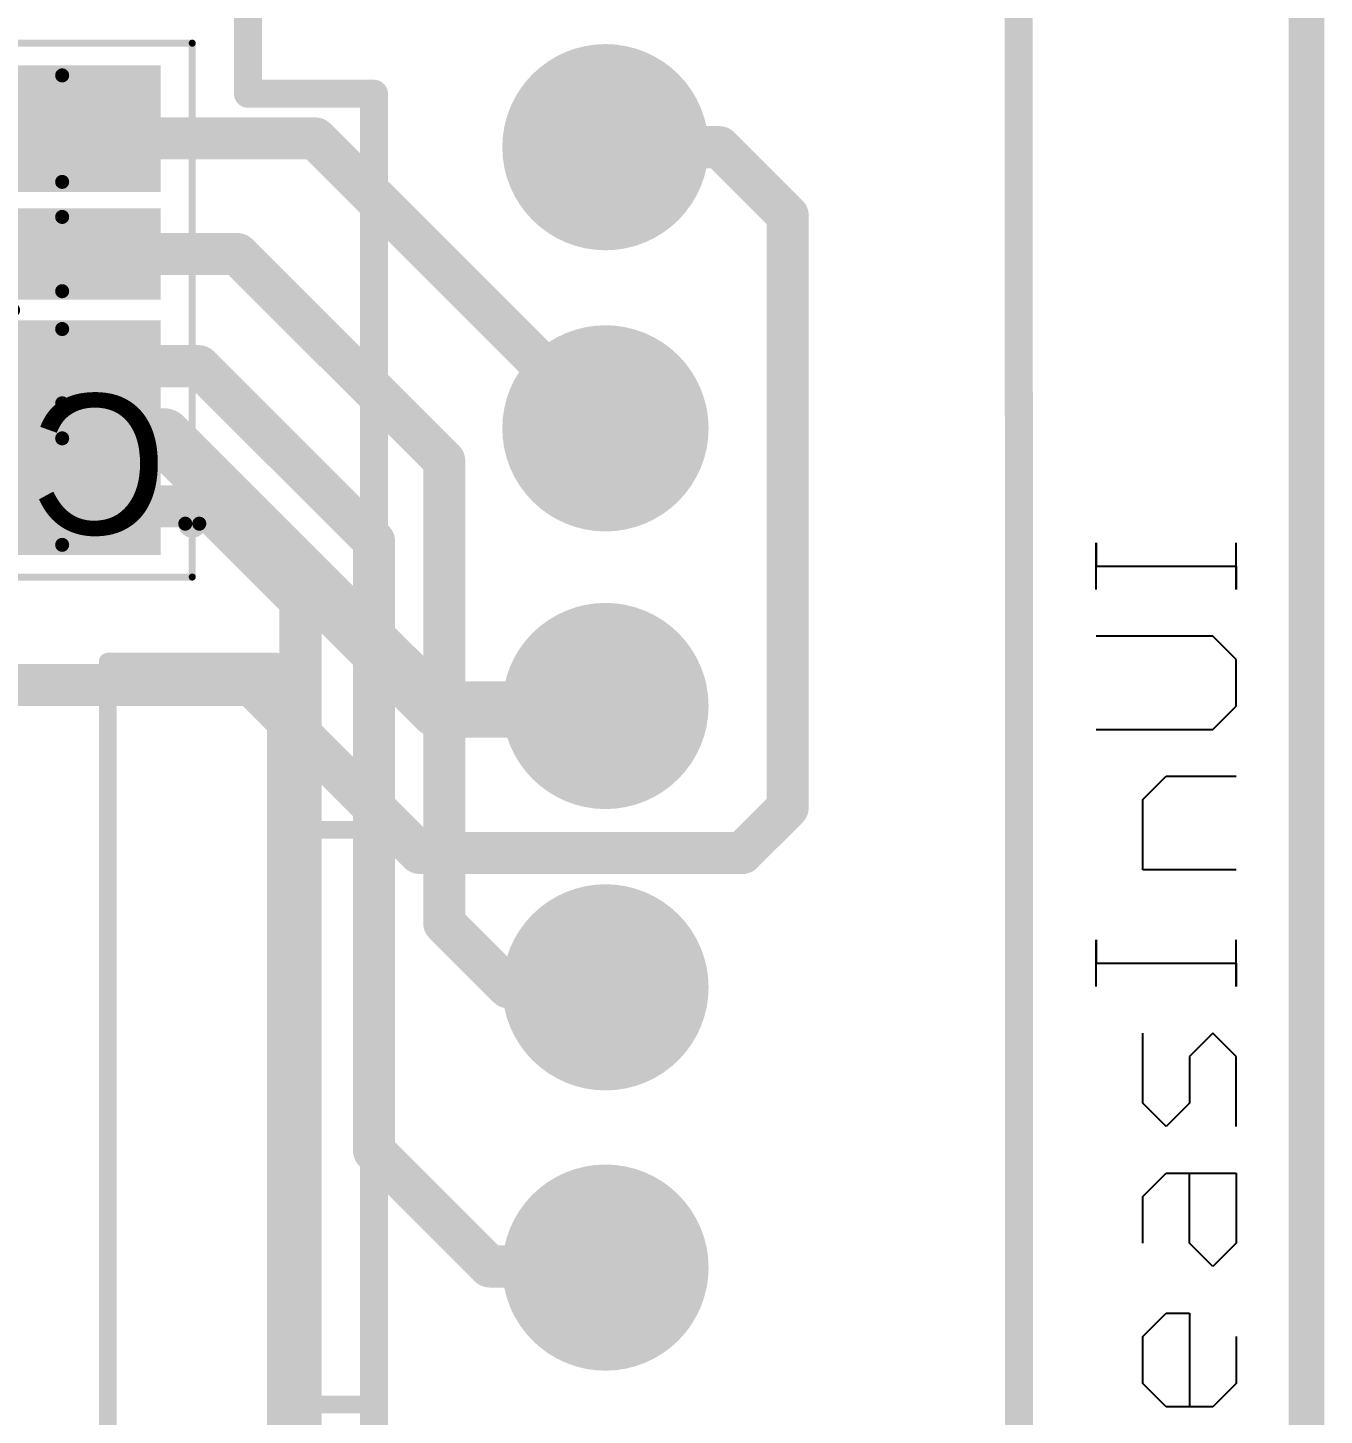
# Model space of a CAD drawing. Header units: millimetres. Extents: x 29 to 180, y 30 to 200.
# Drawn here: x 170.88 to 180.13, y 68.06 to 77.97 of the extents above; entities that cross this region are included whole.
import ezdxf

# ---------------------------------------------------------------- set-up
doc = ezdxf.new("R2010")
doc.units = ezdxf.units.MM
for name, color, linetype in [('BottomLayer', 5, 'Continuous'), ('BottomOverlay', 54, 'Continuous'), ('BottomSolder', 6, 'Continuous'), ('Mechanical1', 6, 'Continuous'), ('Mechanical13', 56, 'Continuous'), ('Mechanical15', 56, 'Continuous'), ('PadHoleLayer', 156, 'Continuous'), ('TopLayer', 1, 'Continuous'), ('TopOverlay', 2, 'Continuous'), ('TopPaste', 8, 'Continuous'), ('TopSolder', 216, 'Continuous')]:
    doc.layers.add(name, color=color, linetype=linetype)

# ---------------------------------------------------------------- blocks, each defined once
blk = doc.blocks.new('CRA06S_544')
at = {"layer": 'Mechanical13', "const_width": 0.0999998}
for points in [[(0.8499983, 1.67500046), (-0.85000084, 1.67500046)], [(-0.85000084, 1.67500046), (-0.85000084, 0.91499944)], [(0.8499983, 1.67500046), (0.8499983, 0.91499944)], [(-0.35000184, 0.91499944), (-0.85000084, 0.91499944)], [(-0.35000184, 0.91499944), (-0.35000184, 0.66499994)], [(0.8499983, 0.91499944), (0.3499993, 0.91499944)], [(0.3499993, 0.91499944), (0.3499993, 0.66499994)], [(-0.35000184, 0.66499994), (-0.85000084, 0.66499994)], [(-0.85000084, 0.66499994), (-0.85000084, 0.135001)], [(0.8499983, 0.66499994), (0.3499993, 0.66499994)], [(0.8499983, 0.66499994), (0.8499983, 0.135001)], [(-0.35000184, 0.135001), (-0.85000084, 0.135001)], [(-0.35000184, 0.135001), (-0.35000184, -0.135001)], [(0.8499983, 0.135001), (0.3499993, 0.135001)], [(0.3499993, 0.135001), (0.3499993, -0.135001)], [(-0.35000184, -0.135001), (-0.85000084, -0.135001)], [(-0.85000084, -0.135001), (-0.85000084, -0.66499994)], [(0.8499983, -0.135001), (0.3499993, -0.135001)], [(0.8499983, -0.135001), (0.8499983, -0.66499994)], [(-0.35000184, -0.66499994), (-0.85000084, -0.66499994)], [(-0.35000184, -0.66499994), (-0.35000184, -0.91499944)], [(0.8499983, -0.66499994), (0.3499993, -0.66499994)], [(0.3499993, -0.66499994), (0.3499993, -0.91499944)], [(-0.35000184, -0.91499944), (-0.85000084, -0.91499944)], [(-0.85000084, -0.91499944), (-0.85000084, -1.67500046)], [(0.8499983, -0.91499944), (0.3499993, -0.91499944)], [(0.8499983, -0.91499944), (0.8499983, -1.67500046)], [(0.8499983, -1.67500046), (-0.85000084, -1.67500046)]]:
    blk.add_lwpolyline(points, dxfattribs=at)
at = {"layer": 'Mechanical13', "const_width": 0.0499999}
for points in [[(-0.8749995199999999, 1.67500046, 1), (-0.8250021599999999, 1.67500046, 1)], [(-0.8749995199999999, 1.67500046, 1), (-0.8250021599999999, 1.67500046, 1)], [(0.8249996199999999, 1.67500046, 1), (0.8749969799999999, 1.67500046, 1)], [(0.8249996199999999, 1.67500046, 1), (0.8749969799999999, 1.67500046, 1)], [(-0.8749995199999999, 0.91499944, 1), (-0.8250021599999999, 0.91499944, 1)], [(-0.8749995199999999, 0.91499944, 1), (-0.8250021599999999, 0.91499944, 1)], [(-0.37500052, 0.91499944, 1), (-0.32500316, 0.91499944, 1)], [(-0.37500052, 0.91499944, 1), (-0.32500316, 0.91499944, 1)], [(0.32500062, 0.91499944, 1), (0.37499798, 0.91499944, 1)], [(0.32500062, 0.91499944, 1), (0.37499798, 0.91499944, 1)], [(0.8249996199999999, 0.91499944, 1), (0.8749969799999999, 0.91499944, 1)], [(0.8249996199999999, 0.91499944, 1), (0.8749969799999999, 0.91499944, 1)], [(-0.8749995199999999, 0.66499994, 1), (-0.8250021599999999, 0.66499994, 1)], [(-0.8749995199999999, 0.66499994, 1), (-0.8250021599999999, 0.66499994, 1)], [(-0.37500052, 0.66499994, 1), (-0.32500316, 0.66499994, 1)], [(-0.37500052, 0.66499994, 1), (-0.32500316, 0.66499994, 1)], [(0.32500062, 0.66499994, 1), (0.37499798, 0.66499994, 1)], [(0.32500062, 0.66499994, 1), (0.37499798, 0.66499994, 1)], [(0.8249996199999999, 0.66499994, 1), (0.8749969799999999, 0.66499994, 1)], [(0.8249996199999999, 0.66499994, 1), (0.8749969799999999, 0.66499994, 1)], [(-0.8749995199999999, 0.135001, 1), (-0.8250021599999999, 0.135001, 1)], [(-0.8749995199999999, 0.135001, 1), (-0.8250021599999999, 0.135001, 1)], [(-0.37500052, 0.135001, 1), (-0.32500316, 0.135001, 1)], [(-0.37500052, 0.135001, 1), (-0.32500316, 0.135001, 1)], [(0.32500062, 0.135001, 1), (0.37499798, 0.135001, 1)], [(0.32500062, 0.135001, 1), (0.37499798, 0.135001, 1)], [(0.8249996199999999, 0.135001, 1), (0.8749969799999999, 0.135001, 1)], [(0.8249996199999999, 0.135001, 1), (0.8749969799999999, 0.135001, 1)], [(-0.8749995199999999, -0.135001, 1), (-0.8250021599999999, -0.135001, 1)], [(-0.8749995199999999, -0.135001, 1), (-0.8250021599999999, -0.135001, 1)], [(-0.37500052, -0.135001, 1), (-0.32500316, -0.135001, 1)], [(-0.37500052, -0.135001, 1), (-0.32500316, -0.135001, 1)], [(0.32500062, -0.135001, 1), (0.37499798, -0.135001, 1)], [(0.32500062, -0.135001, 1), (0.37499798, -0.135001, 1)], [(0.8249996199999999, -0.135001, 1), (0.8749969799999999, -0.135001, 1)], [(0.8249996199999999, -0.135001, 1), (0.8749969799999999, -0.135001, 1)], [(-0.8749995199999999, -0.66499994, 1), (-0.8250021599999999, -0.66499994, 1)], [(-0.8749995199999999, -0.66499994, 1), (-0.8250021599999999, -0.66499994, 1)], [(-0.37500052, -0.66499994, 1), (-0.32500316, -0.66499994, 1)], [(-0.37500052, -0.66499994, 1), (-0.32500316, -0.66499994, 1)], [(0.32500062, -0.66499994, 1), (0.37499798, -0.66499994, 1)], [(0.32500062, -0.66499994, 1), (0.37499798, -0.66499994, 1)], [(0.8249996199999999, -0.66499994, 1), (0.8749969799999999, -0.66499994, 1)], [(0.8249996199999999, -0.66499994, 1), (0.8749969799999999, -0.66499994, 1)], [(-0.8749995199999999, -0.91499944, 1), (-0.8250021599999999, -0.91499944, 1)], [(-0.8749995199999999, -0.91499944, 1), (-0.8250021599999999, -0.91499944, 1)], [(-0.37500052, -0.91499944, 1), (-0.32500316, -0.91499944, 1)], [(-0.37500052, -0.91499944, 1), (-0.32500316, -0.91499944, 1)], [(0.32500062, -0.91499944, 1), (0.37499798, -0.91499944, 1)], [(0.32500062, -0.91499944, 1), (0.37499798, -0.91499944, 1)], [(0.8249996199999999, -0.91499944, 1), (0.8749969799999999, -0.91499944, 1)], [(0.8249996199999999, -0.91499944, 1), (0.8749969799999999, -0.91499944, 1)], [(-0.8749995199999999, -1.67500046, 1), (-0.8250021599999999, -1.67500046, 1)], [(-0.8749995199999999, -1.67500046, 1), (-0.8250021599999999, -1.67500046, 1)], [(0.8249996199999999, -1.67500046, 1), (0.8749969799999999, -1.67500046, 1)], [(0.8249996199999999, -1.67500046, 1), (0.8749969799999999, -1.67500046, 1)]]:
    blk.add_lwpolyline(points, format="xyb", close=True, dxfattribs=at)
at = {"layer": 'Mechanical15'}
for points, const_width in [([(-1.778, 1.905), (-1.778, -1.905)], 0.0499999), ([(1.778, 1.905), (-1.778, 1.905)], 0.0499999), ([(1.778, 1.905), (1.778, -1.905)], 0.0499999), ([(0, 0.499999), (0, -0.499999)], 0.0999998), ([(0.499999, 0), (-0.50000154, 0)], 0.0999998), ([(1.778, -1.905), (-1.778, -1.905)], 0.0499999)]:
    blk.add_lwpolyline(points, dxfattribs=dict(at, const_width=const_width))
for points, const_width in [([(-1.79049934, 1.905, 1), (-1.76550066, 1.905, 1)], 0.02499868), ([(-1.79049934, 1.905, 1), (-1.76550066, 1.905, 1)], 0.02499868), ([(1.76550066, 1.905, 1), (1.79049934, 1.905, 1)], 0.02499868), ([(1.76550066, 1.905, 1), (1.79049934, 1.905, 1)], 0.02499868), ([(-0.02499868, 0.499999, 1), (0.02499868, 0.499999, 1)], 0.0499999), ([(-0.52500022, 0, 1), (-0.47500286, 0, 1)], 0.0499999), ([(0.47500032, 0, 1), (0.52499768, 0, 1)], 0.0499999), ([(-0.02499868, -0.499999, 1), (0.02499868, -0.499999, 1)], 0.0499999), ([(-1.79049934, -1.905, 1), (-1.76550066, -1.905, 1)], 0.02499868), ([(-1.79049934, -1.905, 1), (-1.76550066, -1.905, 1)], 0.02499868), ([(1.76550066, -1.905, 1), (1.79049934, -1.905, 1)], 0.02499868), ([(1.76550066, -1.905, 1), (1.79049934, -1.905, 1)], 0.02499868)]:
    blk.add_lwpolyline(points, format="xyb", close=True, dxfattribs=dict(at, const_width=const_width))
at = {"layer": 'TopLayer'}
for points in [[(-0.35000184, 0.9450019199999999), (-0.35000184, 1.64500052), (-1.44999964, 0.9450019199999999), (-1.44999964, 1.64500052)], [(1.44999964, 0.9450019199999999), (1.44999964, 1.64500052), (0.35000184, 0.9450019199999999), (0.35000184, 1.64500052)], [(-0.35000184, 0.17500092), (-0.35000184, 0.62499748), (-1.44999964, 0.17500092), (-1.44999964, 0.62499748)], [(1.44999964, 0.17500092), (1.44999964, 0.62499748), (0.35000184, 0.17500092), (0.35000184, 0.62499748)], [(-0.35000184, -0.62499748), (-0.35000184, -0.17500092), (-1.44999964, -0.62499748), (-1.44999964, -0.17500092)], [(1.44999964, -0.62499748), (1.44999964, -0.17500092), (0.35000184, -0.62499748), (0.35000184, -0.17500092)], [(-0.35000184, -1.64499798), (-0.35000184, -0.9449993799999999), (-1.44999964, -1.64499798), (-1.44999964, -0.9449993799999999)], [(1.44999964, -1.64499798), (1.44999964, -0.9449993799999999), (0.35000184, -1.64499798), (0.35000184, -0.9449993799999999)]]:
    blk.add_solid(points, dxfattribs=at)
at = {"layer": 'TopOverlay', "const_width": 0.1524}
for points in [[(-0.1016, 1.651), (-0.1016, -1.651)], [(0.1016, 1.651), (-0.1016, 1.651)], [(0.1016, 1.651), (0.1016, -1.651)], [(0.1016, -1.651), (-0.1016, -1.651)]]:
    blk.add_lwpolyline(points, dxfattribs=at)
at = {"layer": 'TopOverlay'}
for points, const_width in [([(-0.1397, 1.651, 1), (-0.0635, 1.651, 1)], 0.07619999999999999), ([(-0.1397, 1.651, 1), (-0.0635, 1.651, 1)], 0.07619999999999999), ([(0.0635, 1.651, 1), (0.1397, 1.651, 1)], 0.07619999999999999), ([(0.0635, 1.651, 1), (0.1397, 1.651, 1)], 0.07619999999999999), ([(-1.7280001, 1.524, 1), (-1.8279999, 1.524, 1)], 0.0999998), ([(-1.85299858, 1.524, 1), (-1.80300122, 1.524, 1)], 0.0499999), ([(-1.75299878, 1.524, 1), (-1.70300142, 1.524, 1)], 0.0499999), ([(-0.1397, -1.651, 1), (-0.0635, -1.651, 1)], 0.07619999999999999), ([(-0.1397, -1.651, 1), (-0.0635, -1.651, 1)], 0.07619999999999999), ([(0.0635, -1.651, 1), (0.1397, -1.651, 1)], 0.07619999999999999), ([(0.0635, -1.651, 1), (0.1397, -1.651, 1)], 0.07619999999999999)]:
    blk.add_lwpolyline(points, format="xyb", close=True, dxfattribs=dict(at, const_width=const_width))
at = {"layer": 'TopPaste'}
for points in [[(-0.35000184, 0.9450019199999999), (-0.35000184, 1.64500052), (-1.44999964, 0.9450019199999999), (-1.44999964, 1.64500052)], [(1.44999964, 0.9450019199999999), (1.44999964, 1.64500052), (0.35000184, 0.9450019199999999), (0.35000184, 1.64500052)], [(-0.35000184, 0.17500092), (-0.35000184, 0.62499748), (-1.44999964, 0.17500092), (-1.44999964, 0.62499748)], [(1.44999964, 0.17500092), (1.44999964, 0.62499748), (0.35000184, 0.17500092), (0.35000184, 0.62499748)], [(-0.35000184, -0.62499748), (-0.35000184, -0.17500092), (-1.44999964, -0.62499748), (-1.44999964, -0.17500092)], [(1.44999964, -0.62499748), (1.44999964, -0.17500092), (0.35000184, -0.62499748), (0.35000184, -0.17500092)], [(-0.35000184, -1.64499798), (-0.35000184, -0.9449993799999999), (-1.44999964, -1.64499798), (-1.44999964, -0.9449993799999999)], [(1.44999964, -1.64499798), (1.44999964, -0.9449993799999999), (0.35000184, -1.64499798), (0.35000184, -0.9449993799999999)]]:
    blk.add_solid(points, dxfattribs=at)
at = {"layer": 'TopSolder'}
for points in [[(-0.24840184, 0.8434019199999999), (-0.24840184, 1.74660052), (-1.55159964, 0.8434019199999999), (-1.55159964, 1.74660052)], [(1.55159964, 0.8434019199999999), (1.55159964, 1.74660052), (0.24840184, 0.8434019199999999), (0.24840184, 1.74660052)], [(-0.24840184, 0.07340092), (-0.24840184, 0.7265974799999999), (-1.55159964, 0.07340092), (-1.55159964, 0.7265974799999999)], [(1.55159964, 0.07340092), (1.55159964, 0.7265974799999999), (0.24840184, 0.07340092), (0.24840184, 0.7265974799999999)], [(-0.24840184, -0.7265974799999999), (-0.24840184, -0.07340092), (-1.55159964, -0.7265974799999999), (-1.55159964, -0.07340092)], [(1.55159964, -0.7265974799999999), (1.55159964, -0.07340092), (0.24840184, -0.7265974799999999), (0.24840184, -0.07340092)], [(-0.24840184, -1.74659798), (-0.24840184, -0.8433993799999999), (-1.55159964, -1.74659798), (-1.55159964, -0.8433993799999999)], [(1.55159964, -1.74659798), (1.55159964, -0.8433993799999999), (0.24840184, -1.74659798), (0.24840184, -0.8433993799999999)]]:
    blk.add_solid(points, dxfattribs=at)
blk = doc.blocks.new('35362_0850_592')
at = {"layer": 'BottomLayer', "const_width": 0.6095999999999999}
for points in [[(-14.3002, 0, 1), (-13.6906, 0, 1)], [(-12.2936, 0, 1), (-11.684, 0, 1)], [(-10.3124, 0, 1), (-9.7028, 0, 1)], [(-8.30453, 0, 1), (-7.694929999999999, 0, 1)], [(-6.30470418, 0, 1), (-5.69510418, 0, 1)]]:
    blk.add_lwpolyline(points, format="xyb", close=True, dxfattribs=at)
at = {"layer": 'BottomSolder', "const_width": 0.7357516399999999}
for points in [[(-14.36327582, 0, 1), (-13.62752418, 0, 1)], [(-12.35667582, 0, 1), (-11.62092418, 0, 1)], [(-10.37547582, 0, 1), (-9.63972418, 0, 1)], [(-8.36760582, 0, 1), (-7.631854179999999, 0, 1)], [(-6.36778, 0, 1), (-5.63202836, 0, 1)]]:
    blk.add_lwpolyline(points, format="xyb", close=True, dxfattribs=at)
at = {"layer": 'PadHoleLayer', "const_width": 0.4064}
for points in [[(-14.1986, 0, 1), (-13.7922, 0, 1)], [(-12.192, 0, 1), (-11.7856, 0, 1)], [(-10.2108, 0, 1), (-9.8044, 0, 1)], [(-8.20293, 0, 1), (-7.79653, 0, 1)], [(-6.20310418, 0, 1), (-5.79670418, 0, 1)]]:
    blk.add_lwpolyline(points, format="xyb", close=True, dxfattribs=at)
at = {"layer": 'TopLayer', "const_width": 0.6095999999999999}
for points in [[(-14.3002, 0, 1), (-13.6906, 0, 1)], [(-12.2936, 0, 1), (-11.684, 0, 1)], [(-10.3124, 0, 1), (-9.7028, 0, 1)], [(-8.30453, 0, 1), (-7.694929999999999, 0, 1)], [(-6.30470418, 0, 1), (-5.69510418, 0, 1)]]:
    blk.add_lwpolyline(points, format="xyb", close=True, dxfattribs=at)
at = {"layer": 'TopOverlay'}
for points, const_width in [([(-16.129, 2.9464), (-10.14984, 2.94978582)], 0.19981418), ([(2.14968582, 2.94978582), (-10.14984, 2.94978582)], 0.19981418), ([(-14.3764, -1.651), (-8.34982582, -1.64973)], 0.19981418), ([(-14.3764, -2.54973582), (-14.3764, -1.651)], 0.19981418), ([(0.34967418, -1.64973), (-8.34982582, -1.64973)], 0.19981418), ([(-9.123255819999999, -2.34992418), (-9.123255819999999, -1.64973)], 0.127), ([(-5.02327418, -1.64973), (-9.123255819999999, -1.64973)], 0.127), ([(-5.02327418, -2.34992418), (-5.02327418, -1.64973)], 0.127), ([(-10.32383, -3.54965), (-10.32383, -2.34992418)], 0.127), ([(-3.92387582, -2.34992418), (-10.32383, -2.34992418)], 0.127), ([(-5.02327418, -2.34992418), (-9.123255819999999, -2.34992418)], 0.127), ([(-14.3764, -2.54973582), (-16.129, -2.54973582)], 0.19981418), ([(-3.92387582, -3.54965), (-10.32383, -3.54965)], 0.127)]:
    blk.add_lwpolyline(points, dxfattribs=dict(at, const_width=const_width))
for points, const_width in [([(-10.19979418, 2.94978582, 1), (-10.09988582, 2.94978582, 1)], 0.09990581999999999), ([(-10.19979418, 2.94978582, 1), (-10.09988582, 2.94978582, 1)], 0.09990581999999999), ([(-14.42635418, -1.651, 1), (-14.32644582, -1.651, 1)], 0.09990581999999999), ([(-14.42635418, -1.651, 1), (-14.32644582, -1.651, 1)], 0.09990581999999999), ([(-8.39978, -1.64973, 1), (-8.29987164, -1.64973, 1)], 0.09990581999999999), ([(-8.39978, -1.64973, 1), (-8.29987164, -1.64973, 1)], 0.09990581999999999), ([(-9.15500582, -1.64973, 1), (-9.09150582, -1.64973, 1)], 0.0635), ([(-9.15500582, -1.64973, 1), (-9.09150582, -1.64973, 1)], 0.0635), ([(-5.055024179999999, -1.64973, 1), (-4.99152418, -1.64973, 1)], 0.0635), ([(-5.055024179999999, -1.64973, 1), (-4.99152418, -1.64973, 1)], 0.0635), ([(-10.35558, -2.34992418, 1), (-10.29208, -2.34992418, 1)], 0.0635), ([(-10.35558, -2.34992418, 1), (-10.29208, -2.34992418, 1)], 0.0635), ([(-9.15500582, -2.34992418, 1), (-9.09150582, -2.34992418, 1)], 0.0635), ([(-9.15500582, -2.34992418, 1), (-9.09150582, -2.34992418, 1)], 0.0635), ([(-5.055024179999999, -2.34992418, 1), (-4.99152418, -2.34992418, 1)], 0.0635), ([(-5.055024179999999, -2.34992418, 1), (-4.99152418, -2.34992418, 1)], 0.0635), ([(-14.42635418, -2.54973582, 1), (-14.32644582, -2.54973582, 1)], 0.09990581999999999), ([(-14.42635418, -2.54973582, 1), (-14.32644582, -2.54973582, 1)], 0.09990581999999999), ([(-10.35558, -3.54965, 1), (-10.29208, -3.54965, 1)], 0.0635), ([(-10.35558, -3.54965, 1), (-10.29208, -3.54965, 1)], 0.0635)]:
    blk.add_lwpolyline(points, format="xyb", close=True, dxfattribs=dict(at, const_width=const_width))
at = {"layer": 'TopSolder', "const_width": 0.7357516399999999}
for points in [[(-14.36327582, 0, 1), (-13.62752418, 0, 1)], [(-12.35667582, 0, 1), (-11.62092418, 0, 1)], [(-10.37547582, 0, 1), (-9.63972418, 0, 1)], [(-8.36760582, 0, 1), (-7.631854179999999, 0, 1)], [(-6.36778, 0, 1), (-5.63202836, 0, 1)]]:
    blk.add_lwpolyline(points, format="xyb", close=True, dxfattribs=at)

msp = doc.modelspace()

# ---------------------------------------------------------------- linework, layer by layer
at = {"layer": 'BottomLayer'}
for points, const_width in [([(174.99999544, 77.11280488), (175.812196, 77.11280488)], 0.2999994), ([(175.812196, 77.11280488), (176.30000046, 76.62500041999999)], 0.2999994), ([(176.30000046, 72.40000252), (176.30000046, 76.62500041999999)], 0.2999994), ([(165.7999986, 75.04999975999999), (171.85000428, 75.04999975999999)], 0.3999992), ([(171.85000428, 75.04999975999999), (173.80000292, 73.10000112)], 0.3999992), ([(165.89972662, 73.27495632), (172.47504494, 73.27495632)], 0.2999994), ([(172.47504494, 73.27495632), (173.67326708, 72.07673418)], 0.2999994), ([(173.80000292, 73.10000112), (175.04999788, 73.10000112)], 0.3999992), ([(175.97499984, 72.07500189999999), (176.30000046, 72.40000252)], 0.2999994), ([(173.67326708, 72.07673418), (175.39747242, 72.07673418)], 0.2999994), ([(175.39747242, 72.07673418), (175.3992047, 72.07500189999999)], 0.2999994), ([(175.3992047, 72.07500189999999), (175.97499984, 72.07500189999999)], 0.2999994)]:
    msp.add_lwpolyline(points, dxfattribs=dict(at, const_width=const_width))
for points, const_width in [([(174.92499686, 77.11280488, 1), (175.07499402, 77.11280488, 1)], 0.1499997), ([(175.73719742, 77.11280488, 1), (175.88719458, 77.11280488, 1)], 0.1499997), ([(175.73719742, 77.11280488, 1), (175.88719458, 77.11280488, 1)], 0.1499997), ([(176.22500188, 76.62500041999999, 1), (176.37499904, 76.62500041999999, 1)], 0.1499997), ([(176.22500188, 76.62500041999999, 1), (176.37499904, 76.62500041999999, 1)], 0.1499997), ([(171.75000448, 75.04999975999999, 1), (171.95000408, 75.04999975999999, 1)], 0.1999996), ([(171.75000448, 75.04999975999999, 1), (171.95000408, 75.04999975999999, 1)], 0.1999996), ([(172.40004636, 73.27495632, 1), (172.55004352, 73.27495632, 1)], 0.1499997), ([(172.40004636, 73.27495632, 1), (172.55004352, 73.27495632, 1)], 0.1499997), ([(173.70000312, 73.10000112, 1), (173.90000272, 73.10000112, 1)], 0.1999996), ([(173.70000312, 73.10000112, 1), (173.90000272, 73.10000112, 1)], 0.1999996), ([(174.94999808, 73.10000112, 1), (175.14999768, 73.10000112, 1)], 0.1999996), ([(176.22500188, 72.40000252, 1), (176.37499904, 72.40000252, 1)], 0.1499997), ([(176.22500188, 72.40000252, 1), (176.37499904, 72.40000252, 1)], 0.1499997), ([(173.5982685, 72.07673418, 1), (173.74826566, 72.07673418, 1)], 0.1499997), ([(173.5982685, 72.07673418, 1), (173.74826566, 72.07673418, 1)], 0.1499997), ([(175.32247384, 72.07673418, 1), (175.472471, 72.07673418, 1)], 0.1499997), ([(175.32247384, 72.07673418, 1), (175.472471, 72.07673418, 1)], 0.1499997), ([(175.32420612, 72.07500189999999, 1), (175.47420328, 72.07500189999999, 1)], 0.1499997), ([(175.32420612, 72.07500189999999, 1), (175.47420328, 72.07500189999999, 1)], 0.1499997), ([(175.90000126, 72.07500189999999, 1), (176.04999842, 72.07500189999999, 1)], 0.1499997), ([(175.90000126, 72.07500189999999, 1), (176.04999842, 72.07500189999999, 1)], 0.1499997)]:
    msp.add_lwpolyline(points, format="xyb", close=True, dxfattribs=dict(at, const_width=const_width))
at = {"layer": 'Mechanical1', "const_width": 0.254}
msp.add_lwpolyline([(180.00000068, 30.00000096), (180.00000068, 200.00000132)], dxfattribs=at)
at = {"layer": 'TopLayer', "const_width": 0.2999994}
for points in [[(171.17500182, 77.24499918), (171.24499914, 77.17500186)], [(171.24499914, 77.17500186), (172.93119846, 77.17500186)], [(172.93119846, 77.17500186), (174.99999544, 75.10620487999999)], [(171.17500182, 76.3499997), (172.3750045, 76.3499997)], [(172.3750045, 76.3499997), (173.85000028, 74.87500392)], [(171.17500182, 75.55000129999999), (172.0999987, 75.55000129999999)], [(172.0999987, 75.55000129999999), (173.35000128, 74.29999871999999)], [(173.85000028, 71.57500035999999), (173.85000028, 74.87500392)], [(171.17500182, 74.65499928), (171.28000034, 74.55000075999999)], [(171.28000034, 74.55000075999999), (172.15000114, 74.55000075999999)], [(172.15000114, 74.55000075999999), (172.82500106, 73.87500084)], [(173.35000128, 69.9499998), (173.35000128, 74.29999871999999)], [(172.82500106, 67.90000135999999), (172.82500106, 73.87500084)], [(173.85000028, 71.57500035999999), (174.30786576, 71.11713488)], [(174.30786576, 71.11713488), (174.99999544, 71.11713488)], [(173.35000128, 69.9499998), (174.1750009, 69.12500018)], [(174.1750009, 69.12500018), (174.99230432, 69.12500018)], [(174.99230432, 69.12500018), (174.99999544, 69.11730906)]]:
    msp.add_lwpolyline(points, dxfattribs=at)
at = {"layer": 'TopLayer', "const_width": 0.1499997}
for points in [[(171.10000324, 77.24499918, 1), (171.2500004, 77.24499918, 1)], [(171.17000056, 77.17500186, 1), (171.31999772, 77.17500186, 1)], [(171.17000056, 77.17500186, 1), (171.31999772, 77.17500186, 1)], [(172.85619988, 77.17500186, 1), (173.00619704, 77.17500186, 1)], [(172.85619988, 77.17500186, 1), (173.00619704, 77.17500186, 1)], [(171.10000324, 76.3499997, 1), (171.2500004, 76.3499997, 1)], [(172.30000592, 76.3499997, 1), (172.45000308, 76.3499997, 1)], [(172.30000592, 76.3499997, 1), (172.45000308, 76.3499997, 1)], [(171.10000324, 75.55000129999999, 1), (171.2500004, 75.55000129999999, 1)], [(172.02500012, 75.55000129999999, 1), (172.17499728, 75.55000129999999, 1)], [(172.02500012, 75.55000129999999, 1), (172.17499728, 75.55000129999999, 1)], [(174.92499686, 75.10620487999999, 1), (175.07499402, 75.10620487999999, 1)], [(173.7750017, 74.87500392, 1), (173.92499886, 74.87500392, 1)], [(173.7750017, 74.87500392, 1), (173.92499886, 74.87500392, 1)], [(171.10000324, 74.65499928, 1), (171.2500004, 74.65499928, 1)], [(171.20500176, 74.55000075999999, 1), (171.35499892, 74.55000075999999, 1)], [(171.20500176, 74.55000075999999, 1), (171.35499892, 74.55000075999999, 1)], [(172.07500256, 74.55000075999999, 1), (172.22499972, 74.55000075999999, 1)], [(172.07500256, 74.55000075999999, 1), (172.22499972, 74.55000075999999, 1)], [(173.2750027, 74.29999871999999, 1), (173.42499986, 74.29999871999999, 1)], [(173.2750027, 74.29999871999999, 1), (173.42499986, 74.29999871999999, 1)], [(172.75000248, 73.87500084, 1), (172.89999964, 73.87500084, 1)], [(172.75000248, 73.87500084, 1), (172.89999964, 73.87500084, 1)], [(173.7750017, 71.57500035999999, 1), (173.92499886, 71.57500035999999, 1)], [(173.7750017, 71.57500035999999, 1), (173.92499886, 71.57500035999999, 1)], [(174.23286718, 71.11713488, 1), (174.38286434, 71.11713488, 1)], [(174.23286718, 71.11713488, 1), (174.38286434, 71.11713488, 1)], [(174.92499686, 71.11713488, 1), (175.07499402, 71.11713488, 1)], [(173.2750027, 69.9499998, 1), (173.42499986, 69.9499998, 1)], [(173.2750027, 69.9499998, 1), (173.42499986, 69.9499998, 1)], [(174.10000232, 69.12500018, 1), (174.24999948, 69.12500018, 1)], [(174.10000232, 69.12500018, 1), (174.24999948, 69.12500018, 1)], [(174.91730574, 69.12500018, 1), (175.0673029, 69.12500018, 1)], [(174.91730574, 69.12500018, 1), (175.0673029, 69.12500018, 1)], [(174.92499686, 69.11730906, 1), (175.07499402, 69.11730906, 1)]]:
    msp.add_lwpolyline(points, format="xyb", close=True, dxfattribs=at)
at = {"layer": 'TopOverlay'}
for p, q in [((178.50031864, 73.95613605999999), (178.50031864, 74.2893612)), ((178.50031864, 74.2893612), (178.50031864, 74.1227499)), ((179.4999966, 73.95613605999999), (179.4999966, 74.2893612)), ((178.50031864, 74.1227499), (179.4999966, 74.1227499)), ((179.4999966, 74.1227499), (179.4999966, 73.95613605999999)), ((179.33338276, 73.62290838), (178.50031864, 73.62290838)), ((179.4999966, 73.45629708), (179.33338276, 73.62290838)), ((179.4999966, 73.12307194), (179.4999966, 73.45629708)), ((179.33338276, 72.95645809999999), (179.4999966, 73.12307194)), ((178.50031864, 72.95645809999999), (179.33338276, 72.95645809999999)), ((178.83354632, 72.45661912), (179.00015762, 72.62323042)), ((179.00015762, 72.62323042), (179.4999966, 72.62323042)), ((178.83354632, 71.95678013999999), (178.83354632, 72.45661912)), ((179.4999966, 71.95678013999999), (178.83354632, 71.95678013999999)), ((178.50031864, 71.12371601999999), (178.50031864, 71.45694116)), ((178.50031864, 71.45694116), (178.50031864, 71.29032986)), ((179.4999966, 71.12371601999999), (179.4999966, 71.45694116)), ((178.50031864, 71.29032986), (179.4999966, 71.29032986)), ((179.4999966, 71.29032986), (179.4999966, 71.12371601999999)), ((178.83354632, 70.2906519), (178.83354632, 70.79048834)), ((179.33338276, 70.79048834), (179.16677146, 70.62387704)), ((179.4999966, 70.62387704), (179.33338276, 70.79048834)), ((179.16677146, 70.62387704), (179.16677146, 70.2906519)), ((179.4999966, 70.12403805999999), (179.4999966, 70.62387704)), ((179.00015762, 70.12403805999999), (178.83354632, 70.2906519)), ((179.16677146, 70.2906519), (179.00015762, 70.12403805999999)), ((178.83354632, 69.62419908), (179.00015762, 69.79081038)), ((179.00015762, 69.79081038), (179.4999966, 69.79081038)), ((179.16677146, 69.29097394), (179.16677146, 69.79081038)), ((179.4999966, 69.79081038), (179.4999966, 69.29097394)), ((178.83354632, 69.29097394), (178.83354632, 69.62419908)), ((179.33338276, 69.12436009999999), (179.16677146, 69.29097394)), ((179.4999966, 69.29097394), (179.33338276, 69.12436009999999)), ((178.83354632, 68.62452112), (179.00015762, 68.79113242)), ((179.00015762, 68.79113242), (179.16677146, 68.79113242)), ((179.16677146, 68.79113242), (179.16677146, 68.12468213999999)), ((178.83354632, 68.29129598), (178.83354632, 68.62452112)), ((179.4999966, 68.62452112), (179.4999966, 68.29129598)), ((179.00015762, 68.12468213999999), (178.83354632, 68.29129598)), ((179.4999966, 68.29129598), (179.33338276, 68.12468213999999)), ((179.33338276, 68.12468213999999), (179.00015762, 68.12468213999999))]:
    msp.add_line(p, q, dxfattribs=at)

# ---------------------------------------------------------------- block references
for name, p, rotation in [('35362_0850_592', (174.99999544, 63.11740488), 270), ('CRA06S_544', (170.27500108, 75.9500005), 180)]:
    msp.add_blockref(name, p, dxfattribs=dict(rotation=rotation))

# ---------------------------------------------------------------- texts
at = {"layer": 'BottomOverlay', "text_generation_flag": 2}
msp.add_text('C116', height=1.00000054, dxfattribs=at).set_placement((171.87500042, 74.35000115999999))

doc.saveas('drawing.dxf')
